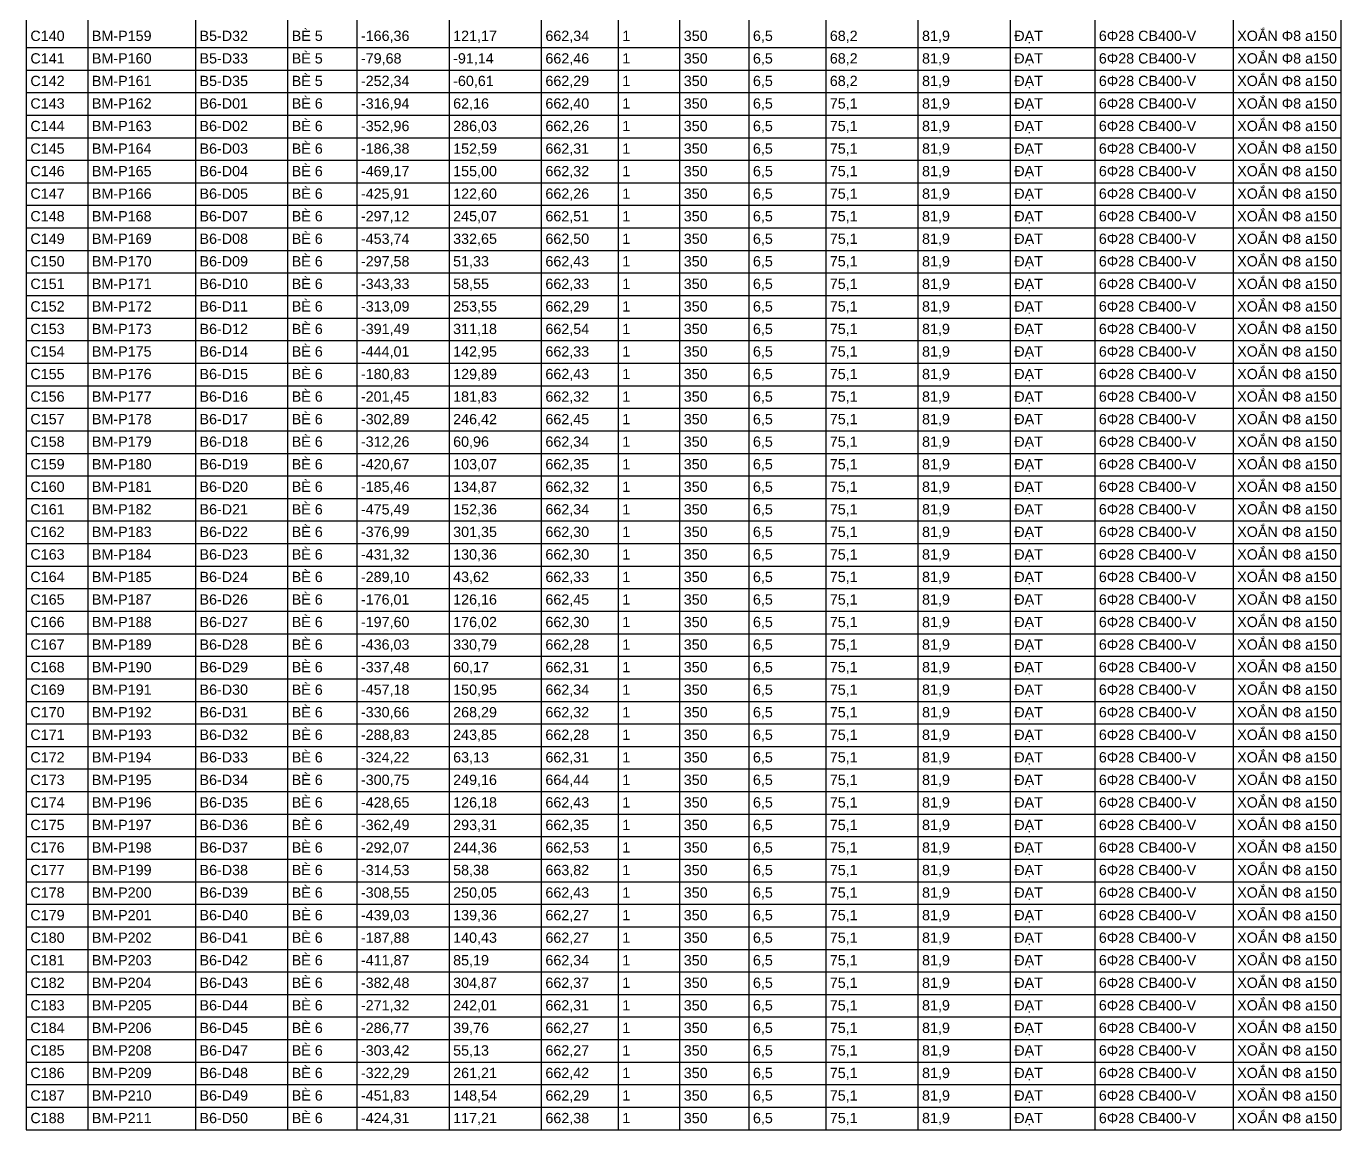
# Model space of a CAD drawing. Header units: metres. Extents: x -510 to 750, y -125 to 541.
# Drawn here: x 200.9 to 354.8, y 24.2 to 153.4 of the extents above; entities that cross this region are included whole.
import ezdxf

# ---------------------------------------------------------------- set-up
doc = ezdxf.new("R2010")
doc.units = ezdxf.units.M
doc.layers.add('07_BANG_THONG_KE_COC_BO', color=7, linetype='Continuous')
doc.styles.add('VN', font='arial.ttf')

msp = doc.modelspace()

# ---------------------------------------------------------------- linework, layer by layer
at = {"layer": '07_BANG_THONG_KE_COC_BO'}
for p, q in [((200.94, 523.188), (200.94, 24.228)), ((208.14, 523.188), (208.14, 24.228)), ((220.74, 523.188), (220.74, 24.228)), ((231.54, 523.188), (231.54, 24.228)), ((239.64, 523.188), (239.64, 24.228)), ((250.44, 523.188), (250.44, 24.228)), ((261.24, 523.188), (261.24, 24.228)), ((270.24, 523.188), (270.24, 24.228)), ((277.44, 523.188), (277.44, 24.228)), ((285.54, 523.188), (285.54, 24.228)), ((294.54, 523.188), (294.54, 24.228)), ((305.34, 523.188), (305.34, 24.228)), ((316.14, 523.188), (316.14, 24.228)), ((326.04, 523.188), (326.04, 24.228)), ((342.24, 523.188), (342.24, 24.228)), ((354.84, 523.188), (354.84, 24.228)), ((200.94, 150.948), (354.84, 150.948)), ((200.94, 148.308), (354.84, 148.308)), ((200.94, 145.668), (354.84, 145.668)), ((200.94, 143.028), (354.84, 143.028)), ((200.94, 140.388), (354.84, 140.388)), ((200.94, 137.748), (354.84, 137.748)), ((200.94, 135.108), (354.84, 135.108)), ((200.94, 132.468), (354.84, 132.468)), ((200.94, 129.828), (354.84, 129.828)), ((200.94, 127.188), (354.84, 127.188)), ((200.94, 124.548), (354.84, 124.548)), ((200.94, 121.908), (354.84, 121.908)), ((200.94, 119.268), (354.84, 119.268)), ((200.94, 116.628), (354.84, 116.628)), ((200.94, 113.988), (354.84, 113.988)), ((200.94, 111.348), (354.84, 111.348)), ((200.94, 108.708), (354.84, 108.708)), ((200.94, 106.068), (354.84, 106.068)), ((200.94, 103.428), (354.84, 103.428)), ((200.94, 100.788), (354.84, 100.788)), ((200.94, 98.148), (354.84, 98.148)), ((200.94, 95.508), (354.84, 95.508)), ((200.94, 92.868), (354.84, 92.868)), ((200.94, 90.228), (354.84, 90.228)), ((200.94, 87.588), (354.84, 87.588)), ((200.94, 84.948), (354.84, 84.948)), ((200.94, 82.308), (354.84, 82.308)), ((200.94, 79.668), (354.84, 79.668)), ((200.94, 77.028), (354.84, 77.028)), ((200.94, 74.388), (354.84, 74.388)), ((200.94, 71.748), (354.84, 71.748)), ((200.94, 69.108), (354.84, 69.108)), ((200.94, 66.468), (354.84, 66.468)), ((200.94, 63.828), (354.84, 63.828)), ((200.94, 61.188), (354.84, 61.188)), ((200.94, 58.548), (354.84, 58.548)), ((200.94, 55.908), (354.84, 55.908)), ((200.94, 53.268), (354.84, 53.268)), ((200.94, 50.628), (354.84, 50.628)), ((200.94, 47.988), (354.84, 47.988)), ((200.94, 45.348), (354.84, 45.348)), ((200.94, 42.708), (354.84, 42.708)), ((200.94, 40.068), (354.84, 40.068)), ((200.94, 37.428), (354.84, 37.428)), ((200.94, 34.788), (354.84, 34.788)), ((200.94, 32.148), (354.84, 32.148)), ((200.94, 29.508), (354.84, 29.508)), ((200.94, 26.868), (354.84, 26.868)), ((200.94, 24.228), (354.84, 24.228))]:
    msp.add_line(p, q, dxfattribs=at)

# ---------------------------------------------------------------- texts
at = {"layer": '07_BANG_THONG_KE_COC_BO', "style": 'VN'}
for s, p in [('C140', (201.42, 151.716)), ('BM-P159', (208.62, 151.716)), ('B5-D32', (221.22, 151.716)), ('BÈ 5', (232.02, 151.716)), ('-166,36', (240.12, 151.716)), ('121,17', (250.92, 151.716)), ('662,34', (261.72, 151.716)), ('1', (270.72, 151.716)), ('350', (277.92, 151.716)), ('6,5', (286.02, 151.716)), ('68,2', (295.02, 151.716)), ('81,9', (305.82, 151.716)), ('ĐẠT', (316.62, 151.716)), ('6Φ28 CB400-V', (326.52, 151.716)), ('XOẮN Φ8 a150', (342.72, 151.716)), ('C141', (201.42, 149.076)), ('BM-P160', (208.62, 149.076)), ('B5-D33', (221.22, 149.076)), ('BÈ 5', (232.02, 149.076)), ('-79,68', (240.12, 149.076)), ('-91,14', (250.92, 149.076)), ('662,46', (261.72, 149.076)), ('1', (270.72, 149.076)), ('350', (277.92, 149.076)), ('6,5', (286.02, 149.076)), ('68,2', (295.02, 149.076)), ('81,9', (305.82, 149.076)), ('ĐẠT', (316.62, 149.076)), ('6Φ28 CB400-V', (326.52, 149.076)), ('XOẮN Φ8 a150', (342.72, 149.076)), ('BÈ 5', (232.02, 146.436)), ('XOẮN Φ8 a150', (342.72, 146.436)), ('C142', (201.42, 146.436)), ('BM-P161', (208.62, 146.436)), ('B5-D35', (221.22, 146.436)), ('-252,34', (240.12, 146.436)), ('-60,61', (250.92, 146.436)), ('662,29', (261.72, 146.436)), ('1', (270.72, 146.436)), ('350', (277.92, 146.436)), ('6,5', (286.02, 146.436)), ('68,2', (295.02, 146.436)), ('81,9', (305.82, 146.436)), ('ĐẠT', (316.62, 146.436)), ('6Φ28 CB400-V', (326.52, 146.436)), ('C143', (201.42, 143.796)), ('BM-P162', (208.62, 143.796)), ('B6-D01', (221.22, 143.796)), ('BÈ 6', (232.02, 143.796)), ('-316,94', (240.12, 143.796)), ('62,16', (250.92, 143.796)), ('662,40', (261.72, 143.796)), ('1', (270.72, 143.796)), ('350', (277.92, 143.796)), ('6,5', (286.02, 143.796)), ('75,1', (295.02, 143.796)), ('81,9', (305.82, 143.796)), ('ĐẠT', (316.62, 143.796)), ('6Φ28 CB400-V', (326.52, 143.796)), ('XOẮN Φ8 a150', (342.72, 143.796)), ('C144', (201.42, 141.156)), ('BM-P163', (208.62, 141.156)), ('B6-D02', (221.22, 141.156)), ('BÈ 6', (232.02, 141.156)), ('-352,96', (240.12, 141.156)), ('286,03', (250.92, 141.156)), ('662,26', (261.72, 141.156)), ('1', (270.72, 141.156)), ('350', (277.92, 141.156)), ('6,5', (286.02, 141.156)), ('75,1', (295.02, 141.156)), ('81,9', (305.82, 141.156)), ('ĐẠT', (316.62, 141.156)), ('6Φ28 CB400-V', (326.52, 141.156)), ('XOẮN Φ8 a150', (342.72, 141.156)), ('XOẮN Φ8 a150', (342.72, 138.516)), ('C145', (201.42, 138.516)), ('BM-P164', (208.62, 138.516)), ('B6-D03', (221.22, 138.516)), ('BÈ 6', (232.02, 138.516)), ('-186,38', (240.12, 138.516)), ('152,59', (250.92, 138.516)), ('662,31', (261.72, 138.516)), ('1', (270.72, 138.516)), ('350', (277.92, 138.516)), ('6,5', (286.02, 138.516)), ('75,1', (295.02, 138.516)), ('81,9', (305.82, 138.516)), ('ĐẠT', (316.62, 138.516)), ('6Φ28 CB400-V', (326.52, 138.516)), ('C146', (201.42, 135.876)), ('BM-P165', (208.62, 135.876)), ('B6-D04', (221.22, 135.876)), ('BÈ 6', (232.02, 135.876)), ('-469,17', (240.12, 135.876)), ('155,00', (250.92, 135.876)), ('662,32', (261.72, 135.876)), ('1', (270.72, 135.876)), ('350', (277.92, 135.876)), ('6,5', (286.02, 135.876)), ('75,1', (295.02, 135.876)), ('81,9', (305.82, 135.876)), ('ĐẠT', (316.62, 135.876)), ('6Φ28 CB400-V', (326.52, 135.876)), ('XOẮN Φ8 a150', (342.72, 135.876)), ('C147', (201.42, 133.236)), ('BM-P166', (208.62, 133.236)), ('B6-D05', (221.22, 133.236)), ('BÈ 6', (232.02, 133.236)), ('-425,91', (240.12, 133.236)), ('122,60', (250.92, 133.236)), ('662,26', (261.72, 133.236)), ('1', (270.72, 133.236)), ('350', (277.92, 133.236)), ('6,5', (286.02, 133.236)), ('75,1', (295.02, 133.236)), ('81,9', (305.82, 133.236)), ('ĐẠT', (316.62, 133.236)), ('6Φ28 CB400-V', (326.52, 133.236)), ('XOẮN Φ8 a150', (342.72, 133.236)), ('C148', (201.42, 130.596)), ('BM-P168', (208.62, 130.596)), ('B6-D07', (221.22, 130.596)), ('BÈ 6', (232.02, 130.596)), ('-297,12', (240.12, 130.596)), ('245,07', (250.92, 130.596)), ('662,51', (261.72, 130.596)), ('1', (270.72, 130.596)), ('350', (277.92, 130.596)), ('6,5', (286.02, 130.596)), ('75,1', (295.02, 130.596)), ('81,9', (305.82, 130.596)), ('ĐẠT', (316.62, 130.596)), ('6Φ28 CB400-V', (326.52, 130.596)), ('XOẮN Φ8 a150', (342.72, 130.596)), ('BÈ 6', (232.02, 127.956)), ('XOẮN Φ8 a150', (342.72, 127.956)), ('C149', (201.42, 127.956)), ('BM-P169', (208.62, 127.956)), ('B6-D08', (221.22, 127.956)), ('-453,74', (240.12, 127.956)), ('332,65', (250.92, 127.956)), ('662,50', (261.72, 127.956)), ('1', (270.72, 127.956)), ('350', (277.92, 127.956)), ('6,5', (286.02, 127.956)), ('75,1', (295.02, 127.956)), ('81,9', (305.82, 127.956)), ('ĐẠT', (316.62, 127.956)), ('6Φ28 CB400-V', (326.52, 127.956)), ('C150', (201.42, 125.316)), ('BM-P170', (208.62, 125.316)), ('B6-D09', (221.22, 125.316)), ('BÈ 6', (232.02, 125.316)), ('-297,58', (240.12, 125.316)), ('51,33', (250.92, 125.316)), ('662,43', (261.72, 125.316)), ('1', (270.72, 125.316)), ('350', (277.92, 125.316)), ('6,5', (286.02, 125.316)), ('75,1', (295.02, 125.316)), ('81,9', (305.82, 125.316)), ('ĐẠT', (316.62, 125.316)), ('6Φ28 CB400-V', (326.52, 125.316)), ('XOẮN Φ8 a150', (342.72, 125.316)), ('C151', (201.42, 122.676)), ('BM-P171', (208.62, 122.676)), ('B6-D10', (221.22, 122.676)), ('BÈ 6', (232.02, 122.676)), ('-343,33', (240.12, 122.676)), ('58,55', (250.92, 122.676)), ('662,33', (261.72, 122.676)), ('1', (270.72, 122.676)), ('350', (277.92, 122.676)), ('6,5', (286.02, 122.676)), ('75,1', (295.02, 122.676)), ('81,9', (305.82, 122.676)), ('ĐẠT', (316.62, 122.676)), ('6Φ28 CB400-V', (326.52, 122.676)), ('XOẮN Φ8 a150', (342.72, 122.676)), ('XOẮN Φ8 a150', (342.72, 120.036)), ('C152', (201.42, 120.036)), ('BM-P172', (208.62, 120.036)), ('B6-D11', (221.22, 120.036)), ('BÈ 6', (232.02, 120.036)), ('-313,09', (240.12, 120.036)), ('253,55', (250.92, 120.036)), ('662,29', (261.72, 120.036)), ('1', (270.72, 120.036)), ('350', (277.92, 120.036)), ('6,5', (286.02, 120.036)), ('75,1', (295.02, 120.036)), ('81,9', (305.82, 120.036)), ('ĐẠT', (316.62, 120.036)), ('6Φ28 CB400-V', (326.52, 120.036)), ('C153', (201.42, 117.396)), ('BM-P173', (208.62, 117.396)), ('B6-D12', (221.22, 117.396)), ('BÈ 6', (232.02, 117.396)), ('-391,49', (240.12, 117.396)), ('311,18', (250.92, 117.396)), ('662,54', (261.72, 117.396)), ('1', (270.72, 117.396)), ('350', (277.92, 117.396)), ('6,5', (286.02, 117.396)), ('75,1', (295.02, 117.396)), ('81,9', (305.82, 117.396)), ('ĐẠT', (316.62, 117.396)), ('6Φ28 CB400-V', (326.52, 117.396)), ('XOẮN Φ8 a150', (342.72, 117.396)), ('C154', (201.42, 114.756)), ('BM-P175', (208.62, 114.756)), ('B6-D14', (221.22, 114.756)), ('BÈ 6', (232.02, 114.756)), ('-444,01', (240.12, 114.756)), ('142,95', (250.92, 114.756)), ('662,33', (261.72, 114.756)), ('1', (270.72, 114.756)), ('350', (277.92, 114.756)), ('6,5', (286.02, 114.756)), ('75,1', (295.02, 114.756)), ('81,9', (305.82, 114.756)), ('ĐẠT', (316.62, 114.756)), ('6Φ28 CB400-V', (326.52, 114.756)), ('XOẮN Φ8 a150', (342.72, 114.756)), ('C155', (201.42, 112.116)), ('BM-P176', (208.62, 112.116)), ('B6-D15', (221.22, 112.116)), ('BÈ 6', (232.02, 112.116)), ('-180,83', (240.12, 112.116)), ('129,89', (250.92, 112.116)), ('662,43', (261.72, 112.116)), ('1', (270.72, 112.116)), ('350', (277.92, 112.116)), ('6,5', (286.02, 112.116)), ('75,1', (295.02, 112.116)), ('81,9', (305.82, 112.116)), ('ĐẠT', (316.62, 112.116)), ('6Φ28 CB400-V', (326.52, 112.116)), ('XOẮN Φ8 a150', (342.72, 112.116)), ('BÈ 6', (232.02, 109.476)), ('XOẮN Φ8 a150', (342.72, 109.476)), ('C156', (201.42, 109.476)), ('BM-P177', (208.62, 109.476)), ('B6-D16', (221.22, 109.476)), ('-201,45', (240.12, 109.476)), ('181,83', (250.92, 109.476)), ('662,32', (261.72, 109.476)), ('1', (270.72, 109.476)), ('350', (277.92, 109.476)), ('6,5', (286.02, 109.476)), ('75,1', (295.02, 109.476)), ('81,9', (305.82, 109.476)), ('ĐẠT', (316.62, 109.476)), ('6Φ28 CB400-V', (326.52, 109.476)), ('C157', (201.42, 106.836)), ('BM-P178', (208.62, 106.836)), ('B6-D17', (221.22, 106.836)), ('BÈ 6', (232.02, 106.836)), ('-302,89', (240.12, 106.836)), ('246,42', (250.92, 106.836)), ('662,45', (261.72, 106.836)), ('1', (270.72, 106.836)), ('350', (277.92, 106.836)), ('6,5', (286.02, 106.836)), ('75,1', (295.02, 106.836)), ('81,9', (305.82, 106.836)), ('ĐẠT', (316.62, 106.836)), ('6Φ28 CB400-V', (326.52, 106.836)), ('XOẮN Φ8 a150', (342.72, 106.836)), ('C158', (201.42, 104.196)), ('BM-P179', (208.62, 104.196)), ('B6-D18', (221.22, 104.196)), ('BÈ 6', (232.02, 104.196)), ('-312,26', (240.12, 104.196)), ('60,96', (250.92, 104.196)), ('662,34', (261.72, 104.196)), ('1', (270.72, 104.196)), ('350', (277.92, 104.196)), ('6,5', (286.02, 104.196)), ('75,1', (295.02, 104.196)), ('81,9', (305.82, 104.196)), ('ĐẠT', (316.62, 104.196)), ('6Φ28 CB400-V', (326.52, 104.196)), ('XOẮN Φ8 a150', (342.72, 104.196)), ('XOẮN Φ8 a150', (342.72, 101.556)), ('C159', (201.42, 101.556)), ('BM-P180', (208.62, 101.556)), ('B6-D19', (221.22, 101.556)), ('BÈ 6', (232.02, 101.556)), ('-420,67', (240.12, 101.556)), ('103,07', (250.92, 101.556)), ('662,35', (261.72, 101.556)), ('1', (270.72, 101.556)), ('350', (277.92, 101.556)), ('6,5', (286.02, 101.556)), ('75,1', (295.02, 101.556)), ('81,9', (305.82, 101.556)), ('ĐẠT', (316.62, 101.556)), ('6Φ28 CB400-V', (326.52, 101.556)), ('C160', (201.42, 98.916)), ('BM-P181', (208.62, 98.916)), ('B6-D20', (221.22, 98.916)), ('BÈ 6', (232.02, 98.916)), ('-185,46', (240.12, 98.916)), ('134,87', (250.92, 98.916)), ('662,32', (261.72, 98.916)), ('1', (270.72, 98.916)), ('350', (277.92, 98.916)), ('6,5', (286.02, 98.916)), ('75,1', (295.02, 98.916)), ('81,9', (305.82, 98.916)), ('ĐẠT', (316.62, 98.916)), ('6Φ28 CB400-V', (326.52, 98.916)), ('XOẮN Φ8 a150', (342.72, 98.916)), ('C161', (201.42, 96.276)), ('BM-P182', (208.62, 96.276)), ('B6-D21', (221.22, 96.276)), ('BÈ 6', (232.02, 96.276)), ('-475,49', (240.12, 96.276)), ('152,36', (250.92, 96.276)), ('662,34', (261.72, 96.276)), ('1', (270.72, 96.276)), ('350', (277.92, 96.276)), ('6,5', (286.02, 96.276)), ('75,1', (295.02, 96.276)), ('81,9', (305.82, 96.276)), ('ĐẠT', (316.62, 96.276)), ('6Φ28 CB400-V', (326.52, 96.276)), ('XOẮN Φ8 a150', (342.72, 96.276)), ('C162', (201.42, 93.636)), ('BM-P183', (208.62, 93.636)), ('B6-D22', (221.22, 93.636)), ('BÈ 6', (232.02, 93.636)), ('-376,99', (240.12, 93.636)), ('301,35', (250.92, 93.636)), ('662,30', (261.72, 93.636)), ('1', (270.72, 93.636)), ('350', (277.92, 93.636)), ('6,5', (286.02, 93.636)), ('75,1', (295.02, 93.636)), ('81,9', (305.82, 93.636)), ('ĐẠT', (316.62, 93.636)), ('6Φ28 CB400-V', (326.52, 93.636)), ('XOẮN Φ8 a150', (342.72, 93.636)), ('BÈ 6', (232.02, 90.996)), ('XOẮN Φ8 a150', (342.72, 90.996)), ('C163', (201.42, 90.996)), ('BM-P184', (208.62, 90.996)), ('B6-D23', (221.22, 90.996)), ('-431,32', (240.12, 90.996)), ('130,36', (250.92, 90.996)), ('662,30', (261.72, 90.996)), ('1', (270.72, 90.996)), ('350', (277.92, 90.996)), ('6,5', (286.02, 90.996)), ('75,1', (295.02, 90.996)), ('81,9', (305.82, 90.996)), ('ĐẠT', (316.62, 90.996)), ('6Φ28 CB400-V', (326.52, 90.996)), ('C164', (201.42, 88.356)), ('BM-P185', (208.62, 88.356)), ('B6-D24', (221.22, 88.356)), ('BÈ 6', (232.02, 88.356)), ('-289,10', (240.12, 88.356)), ('43,62', (250.92, 88.356)), ('662,33', (261.72, 88.356)), ('1', (270.72, 88.356)), ('350', (277.92, 88.356)), ('6,5', (286.02, 88.356)), ('75,1', (295.02, 88.356)), ('81,9', (305.82, 88.356)), ('ĐẠT', (316.62, 88.356)), ('6Φ28 CB400-V', (326.52, 88.356)), ('XOẮN Φ8 a150', (342.72, 88.356)), ('C165', (201.42, 85.716)), ('BM-P187', (208.62, 85.716)), ('B6-D26', (221.22, 85.716)), ('BÈ 6', (232.02, 85.716)), ('-176,01', (240.12, 85.716)), ('126,16', (250.92, 85.716)), ('662,45', (261.72, 85.716)), ('1', (270.72, 85.716)), ('350', (277.92, 85.716)), ('6,5', (286.02, 85.716)), ('75,1', (295.02, 85.716)), ('81,9', (305.82, 85.716)), ('ĐẠT', (316.62, 85.716)), ('6Φ28 CB400-V', (326.52, 85.716)), ('XOẮN Φ8 a150', (342.72, 85.716)), ('C166', (201.42, 83.076)), ('BM-P188', (208.62, 83.076)), ('B6-D27', (221.22, 83.076)), ('BÈ 6', (232.02, 83.076)), ('-197,60', (240.12, 83.076)), ('176,02', (250.92, 83.076)), ('662,30', (261.72, 83.076)), ('1', (270.72, 83.076)), ('350', (277.92, 83.076)), ('6,5', (286.02, 83.076)), ('75,1', (295.02, 83.076)), ('81,9', (305.82, 83.076)), ('ĐẠT', (316.62, 83.076)), ('6Φ28 CB400-V', (326.52, 83.076)), ('XOẮN Φ8 a150', (342.72, 83.076)), ('C167', (201.42, 80.436)), ('BM-P189', (208.62, 80.436)), ('B6-D28', (221.22, 80.436)), ('BÈ 6', (232.02, 80.436)), ('-436,03', (240.12, 80.436)), ('330,79', (250.92, 80.436)), ('662,28', (261.72, 80.436)), ('1', (270.72, 80.436)), ('350', (277.92, 80.436)), ('6,5', (286.02, 80.436)), ('75,1', (295.02, 80.436)), ('81,9', (305.82, 80.436)), ('ĐẠT', (316.62, 80.436)), ('6Φ28 CB400-V', (326.52, 80.436)), ('XOẮN Φ8 a150', (342.72, 80.436)), ('C168', (201.42, 77.796)), ('BM-P190', (208.62, 77.796)), ('B6-D29', (221.22, 77.796)), ('BÈ 6', (232.02, 77.796)), ('-337,48', (240.12, 77.796)), ('60,17', (250.92, 77.796)), ('662,31', (261.72, 77.796)), ('1', (270.72, 77.796)), ('350', (277.92, 77.796)), ('6,5', (286.02, 77.796)), ('75,1', (295.02, 77.796)), ('81,9', (305.82, 77.796)), ('ĐẠT', (316.62, 77.796)), ('6Φ28 CB400-V', (326.52, 77.796)), ('XOẮN Φ8 a150', (342.72, 77.796)), ('C169', (201.42, 75.156)), ('BM-P191', (208.62, 75.156)), ('B6-D30', (221.22, 75.156)), ('BÈ 6', (232.02, 75.156)), ('-457,18', (240.12, 75.156)), ('150,95', (250.92, 75.156)), ('662,34', (261.72, 75.156)), ('1', (270.72, 75.156)), ('350', (277.92, 75.156)), ('6,5', (286.02, 75.156)), ('75,1', (295.02, 75.156)), ('81,9', (305.82, 75.156)), ('ĐẠT', (316.62, 75.156)), ('6Φ28 CB400-V', (326.52, 75.156)), ('XOẮN Φ8 a150', (342.72, 75.156)), ('BÈ 6', (232.02, 72.516)), ('XOẮN Φ8 a150', (342.72, 72.516)), ('C170', (201.42, 72.516)), ('BM-P192', (208.62, 72.516)), ('B6-D31', (221.22, 72.516)), ('-330,66', (240.12, 72.516)), ('268,29', (250.92, 72.516)), ('662,32', (261.72, 72.516)), ('1', (270.72, 72.516)), ('350', (277.92, 72.516)), ('6,5', (286.02, 72.516)), ('75,1', (295.02, 72.516)), ('81,9', (305.82, 72.516)), ('ĐẠT', (316.62, 72.516)), ('6Φ28 CB400-V', (326.52, 72.516)), ('C171', (201.42, 69.876)), ('BM-P193', (208.62, 69.876)), ('B6-D32', (221.22, 69.876)), ('BÈ 6', (232.02, 69.876)), ('-288,83', (240.12, 69.876)), ('243,85', (250.92, 69.876)), ('662,28', (261.72, 69.876)), ('1', (270.72, 69.876)), ('350', (277.92, 69.876)), ('6,5', (286.02, 69.876)), ('75,1', (295.02, 69.876)), ('81,9', (305.82, 69.876)), ('ĐẠT', (316.62, 69.876)), ('6Φ28 CB400-V', (326.52, 69.876)), ('XOẮN Φ8 a150', (342.72, 69.876)), ('C172', (201.42, 67.236)), ('BM-P194', (208.62, 67.236)), ('B6-D33', (221.22, 67.236)), ('BÈ 6', (232.02, 67.236)), ('-324,22', (240.12, 67.236)), ('63,13', (250.92, 67.236)), ('662,31', (261.72, 67.236)), ('1', (270.72, 67.236)), ('350', (277.92, 67.236)), ('6,5', (286.02, 67.236)), ('75,1', (295.02, 67.236)), ('81,9', (305.82, 67.236)), ('ĐẠT', (316.62, 67.236)), ('6Φ28 CB400-V', (326.52, 67.236)), ('XOẮN Φ8 a150', (342.72, 67.236)), ('C173', (201.42, 64.596)), ('BM-P195', (208.62, 64.596)), ('B6-D34', (221.22, 64.596)), ('BÈ 6', (232.02, 64.596)), ('-300,75', (240.12, 64.596)), ('249,16', (250.92, 64.596)), ('664,44', (261.72, 64.596)), ('1', (270.72, 64.596)), ('350', (277.92, 64.596)), ('6,5', (286.02, 64.596)), ('75,1', (295.02, 64.596)), ('81,9', (305.82, 64.596)), ('ĐẠT', (316.62, 64.596)), ('6Φ28 CB400-V', (326.52, 64.596)), ('XOẮN Φ8 a150', (342.72, 64.596)), ('C174', (201.42, 61.956)), ('BM-P196', (208.62, 61.956)), ('B6-D35', (221.22, 61.956)), ('BÈ 6', (232.02, 61.956)), ('-428,65', (240.12, 61.956)), ('126,18', (250.92, 61.956)), ('662,43', (261.72, 61.956)), ('1', (270.72, 61.956)), ('350', (277.92, 61.956)), ('6,5', (286.02, 61.956)), ('75,1', (295.02, 61.956)), ('81,9', (305.82, 61.956)), ('ĐẠT', (316.62, 61.956)), ('6Φ28 CB400-V', (326.52, 61.956)), ('XOẮN Φ8 a150', (342.72, 61.956)), ('C175', (201.42, 59.316)), ('BM-P197', (208.62, 59.316)), ('B6-D36', (221.22, 59.316)), ('BÈ 6', (232.02, 59.316)), ('-362,49', (240.12, 59.316)), ('293,31', (250.92, 59.316)), ('662,35', (261.72, 59.316)), ('1', (270.72, 59.316)), ('350', (277.92, 59.316)), ('6,5', (286.02, 59.316)), ('75,1', (295.02, 59.316)), ('81,9', (305.82, 59.316)), ('ĐẠT', (316.62, 59.316)), ('6Φ28 CB400-V', (326.52, 59.316)), ('XOẮN Φ8 a150', (342.72, 59.316)), ('C176', (201.42, 56.676)), ('BM-P198', (208.62, 56.676)), ('B6-D37', (221.22, 56.676)), ('BÈ 6', (232.02, 56.676)), ('-292,07', (240.12, 56.676)), ('244,36', (250.92, 56.676)), ('662,53', (261.72, 56.676)), ('1', (270.72, 56.676)), ('350', (277.92, 56.676)), ('6,5', (286.02, 56.676)), ('75,1', (295.02, 56.676)), ('81,9', (305.82, 56.676)), ('ĐẠT', (316.62, 56.676)), ('6Φ28 CB400-V', (326.52, 56.676)), ('XOẮN Φ8 a150', (342.72, 56.676)), ('BÈ 6', (232.02, 54.036)), ('XOẮN Φ8 a150', (342.72, 54.036)), ('C177', (201.42, 54.036)), ('BM-P199', (208.62, 54.036)), ('B6-D38', (221.22, 54.036)), ('-314,53', (240.12, 54.036)), ('58,38', (250.92, 54.036)), ('663,82', (261.72, 54.036)), ('1', (270.72, 54.036)), ('350', (277.92, 54.036)), ('6,5', (286.02, 54.036)), ('75,1', (295.02, 54.036)), ('81,9', (305.82, 54.036)), ('ĐẠT', (316.62, 54.036)), ('6Φ28 CB400-V', (326.52, 54.036)), ('C178', (201.42, 51.396)), ('BM-P200', (208.62, 51.396)), ('B6-D39', (221.22, 51.396)), ('BÈ 6', (232.02, 51.396)), ('-308,55', (240.12, 51.396)), ('250,05', (250.92, 51.396)), ('662,43', (261.72, 51.396)), ('1', (270.72, 51.396)), ('350', (277.92, 51.396)), ('6,5', (286.02, 51.396)), ('75,1', (295.02, 51.396)), ('81,9', (305.82, 51.396)), ('ĐẠT', (316.62, 51.396)), ('6Φ28 CB400-V', (326.52, 51.396)), ('XOẮN Φ8 a150', (342.72, 51.396)), ('C179', (201.42, 48.756)), ('BM-P201', (208.62, 48.756)), ('B6-D40', (221.22, 48.756)), ('BÈ 6', (232.02, 48.756)), ('-439,03', (240.12, 48.756)), ('139,36', (250.92, 48.756)), ('662,27', (261.72, 48.756)), ('1', (270.72, 48.756)), ('350', (277.92, 48.756)), ('6,5', (286.02, 48.756)), ('75,1', (295.02, 48.756)), ('81,9', (305.82, 48.756)), ('ĐẠT', (316.62, 48.756)), ('6Φ28 CB400-V', (326.52, 48.756)), ('XOẮN Φ8 a150', (342.72, 48.756)), ('C180', (201.42, 46.116)), ('BM-P202', (208.62, 46.116)), ('B6-D41', (221.22, 46.116)), ('BÈ 6', (232.02, 46.116)), ('-187,88', (240.12, 46.116)), ('140,43', (250.92, 46.116)), ('662,27', (261.72, 46.116)), ('1', (270.72, 46.116)), ('350', (277.92, 46.116)), ('6,5', (286.02, 46.116)), ('75,1', (295.02, 46.116)), ('81,9', (305.82, 46.116)), ('ĐẠT', (316.62, 46.116)), ('6Φ28 CB400-V', (326.52, 46.116)), ('XOẮN Φ8 a150', (342.72, 46.116)), ('C181', (201.42, 43.476)), ('BM-P203', (208.62, 43.476)), ('B6-D42', (221.22, 43.476)), ('BÈ 6', (232.02, 43.476)), ('-411,87', (240.12, 43.476)), ('85,19', (250.92, 43.476)), ('662,34', (261.72, 43.476)), ('1', (270.72, 43.476)), ('350', (277.92, 43.476)), ('6,5', (286.02, 43.476)), ('75,1', (295.02, 43.476)), ('81,9', (305.82, 43.476)), ('ĐẠT', (316.62, 43.476)), ('6Φ28 CB400-V', (326.52, 43.476)), ('XOẮN Φ8 a150', (342.72, 43.476)), ('C182', (201.42, 40.836)), ('BM-P204', (208.62, 40.836)), ('B6-D43', (221.22, 40.836)), ('BÈ 6', (232.02, 40.836)), ('-382,48', (240.12, 40.836)), ('304,87', (250.92, 40.836)), ('662,37', (261.72, 40.836)), ('1', (270.72, 40.836)), ('350', (277.92, 40.836)), ('6,5', (286.02, 40.836)), ('75,1', (295.02, 40.836)), ('81,9', (305.82, 40.836)), ('ĐẠT', (316.62, 40.836)), ('6Φ28 CB400-V', (326.52, 40.836)), ('XOẮN Φ8 a150', (342.72, 40.836)), ('C183', (201.42, 38.196)), ('BM-P205', (208.62, 38.196)), ('B6-D44', (221.22, 38.196)), ('BÈ 6', (232.02, 38.196)), ('-271,32', (240.12, 38.196)), ('242,01', (250.92, 38.196)), ('662,31', (261.72, 38.196)), ('1', (270.72, 38.196)), ('350', (277.92, 38.196)), ('6,5', (286.02, 38.196)), ('75,1', (295.02, 38.196)), ('81,9', (305.82, 38.196)), ('ĐẠT', (316.62, 38.196)), ('6Φ28 CB400-V', (326.52, 38.196)), ('XOẮN Φ8 a150', (342.72, 38.196)), ('BÈ 6', (232.02, 35.556)), ('XOẮN Φ8 a150', (342.72, 35.556)), ('C184', (201.42, 35.556)), ('BM-P206', (208.62, 35.556)), ('B6-D45', (221.22, 35.556)), ('-286,77', (240.12, 35.556)), ('39,76', (250.92, 35.556)), ('662,27', (261.72, 35.556)), ('1', (270.72, 35.556)), ('350', (277.92, 35.556)), ('6,5', (286.02, 35.556)), ('75,1', (295.02, 35.556)), ('81,9', (305.82, 35.556)), ('ĐẠT', (316.62, 35.556)), ('6Φ28 CB400-V', (326.52, 35.556)), ('C185', (201.42, 32.916)), ('BM-P208', (208.62, 32.916)), ('B6-D47', (221.22, 32.916)), ('BÈ 6', (232.02, 32.916)), ('-303,42', (240.12, 32.916)), ('55,13', (250.92, 32.916)), ('662,27', (261.72, 32.916)), ('1', (270.72, 32.916)), ('350', (277.92, 32.916)), ('6,5', (286.02, 32.916)), ('75,1', (295.02, 32.916)), ('81,9', (305.82, 32.916)), ('ĐẠT', (316.62, 32.916)), ('6Φ28 CB400-V', (326.52, 32.916)), ('XOẮN Φ8 a150', (342.72, 32.916)), ('C186', (201.42, 30.276)), ('BM-P209', (208.62, 30.276)), ('B6-D48', (221.22, 30.276)), ('BÈ 6', (232.02, 30.276)), ('-322,29', (240.12, 30.276)), ('261,21', (250.92, 30.276)), ('662,42', (261.72, 30.276)), ('1', (270.72, 30.276)), ('350', (277.92, 30.276)), ('6,5', (286.02, 30.276)), ('75,1', (295.02, 30.276)), ('81,9', (305.82, 30.276)), ('ĐẠT', (316.62, 30.276)), ('6Φ28 CB400-V', (326.52, 30.276)), ('XOẮN Φ8 a150', (342.72, 30.276)), ('C187', (201.42, 27.636)), ('BM-P210', (208.62, 27.636)), ('B6-D49', (221.22, 27.636)), ('BÈ 6', (232.02, 27.636)), ('-451,83', (240.12, 27.636)), ('148,54', (250.92, 27.636)), ('662,29', (261.72, 27.636)), ('1', (270.72, 27.636)), ('350', (277.92, 27.636)), ('6,5', (286.02, 27.636)), ('75,1', (295.02, 27.636)), ('81,9', (305.82, 27.636)), ('ĐẠT', (316.62, 27.636)), ('6Φ28 CB400-V', (326.52, 27.636)), ('XOẮN Φ8 a150', (342.72, 27.636)), ('C188', (201.42, 24.996)), ('BM-P211', (208.62, 24.996)), ('B6-D50', (221.22, 24.996)), ('BÈ 6', (232.02, 24.996)), ('-424,31', (240.12, 24.996)), ('117,21', (250.92, 24.996)), ('662,38', (261.72, 24.996)), ('1', (270.72, 24.996)), ('350', (277.92, 24.996)), ('6,5', (286.02, 24.996)), ('75,1', (295.02, 24.996)), ('81,9', (305.82, 24.996)), ('ĐẠT', (316.62, 24.996)), ('6Φ28 CB400-V', (326.52, 24.996)), ('XOẮN Φ8 a150', (342.72, 24.996))]:
    msp.add_text(s, height=1.2, dxfattribs=at).set_placement(p)

doc.saveas('drawing.dxf')
